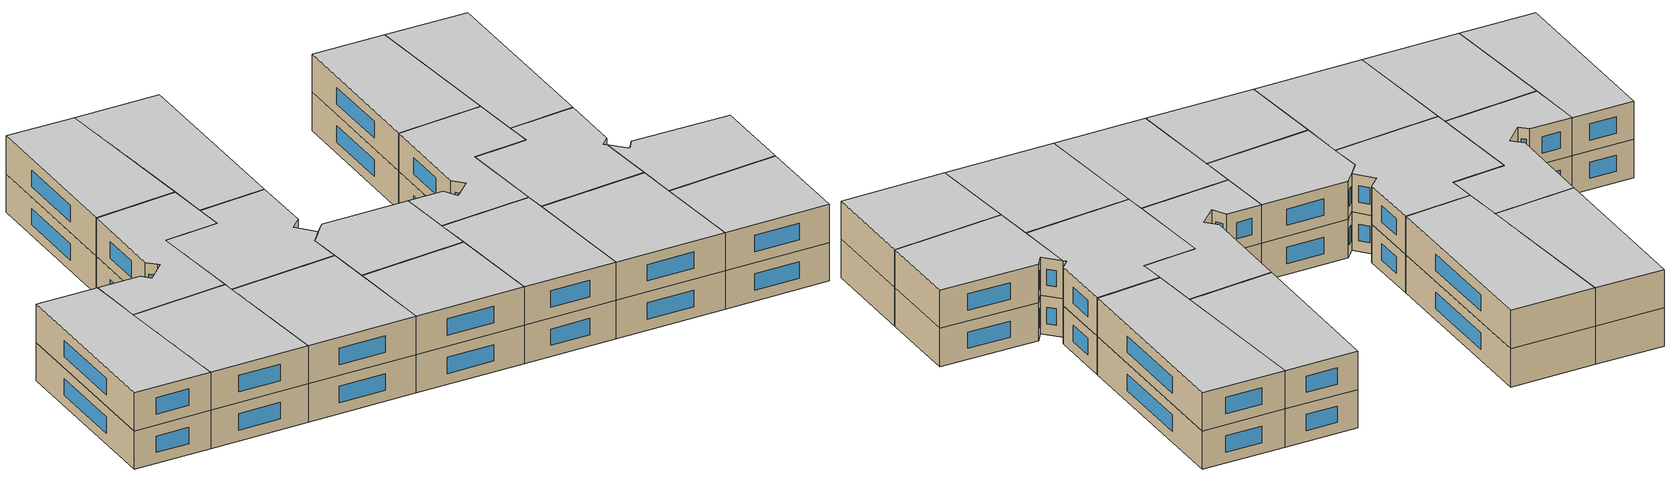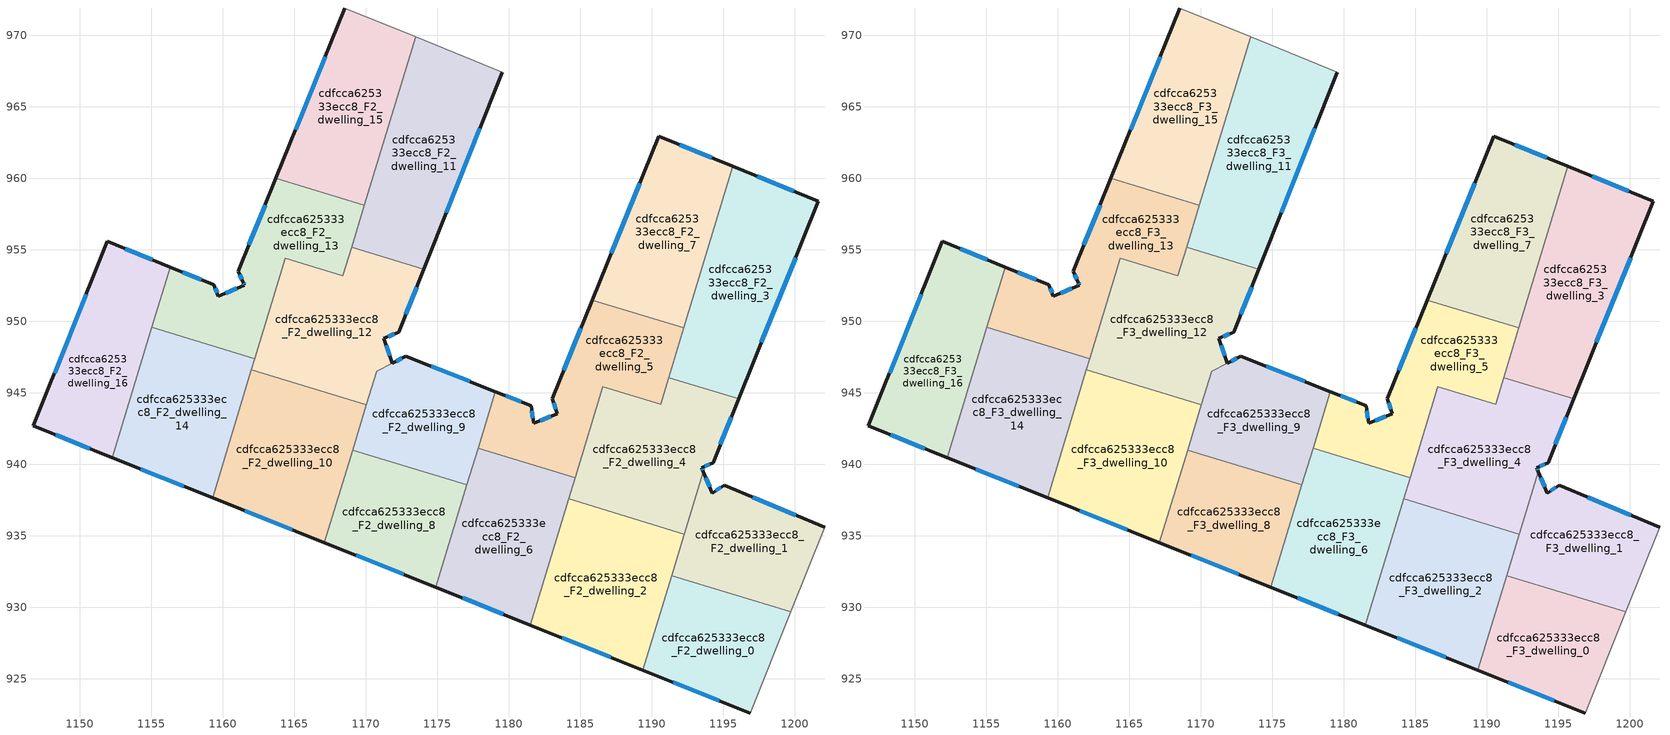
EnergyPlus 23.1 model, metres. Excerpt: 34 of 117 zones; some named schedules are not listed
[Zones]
cdfcca625333ecc8_F2_dwelling_0
 floor to cdfcca625333ecc8_F1_dwelling_0 (EU_floor_Construction): 1199.71,929.7 1196.87,922.62 1189.37,925.62 1191.38,932.23 z6
 wall outside (EU_wall_Construction): 1189.37,925.62 1196.87,922.62 z6:9
 wall to cdfcca625333ecc8_F2_dwelling_1 (EU_wall_Construction): 1199.71,929.7 1191.38,932.23 z6:9
 wall adiabatic (EU_wall_Construction): 1196.87,922.62 1199.71,929.7 z6:9
 wall to cdfcca625333ecc8_F2_dwelling_2 (EU_wall_Construction): 1191.38,932.23 1189.37,925.62 z6:9
 window (EU_Window_Construction): 1191.51,924.77 1194.72,923.48 z6.86:8.14
cdfcca625333ecc8_F2_dwelling_1
 floor to cdfcca625333ecc8_F1_dwelling_1 (EU_floor_Construction): 1202.08,935.61 1199.71,929.7 1191.38,932.23 1193.59,939.51 1194.22,938 1195.05,938.56 z6
 wall outside (EU_wall_Construction): 1202.08,935.61 1195.05,938.56 1194.22,938 1193.59,939.51 z6:9
 wall adiabatic (EU_wall_Construction): 1199.71,929.7 1202.08,935.61 z6:9
 wall to cdfcca625333ecc8_F2_dwelling_4 (EU_wall_Construction): 1193.59,939.51 1192.26,935.13 z6:9
 wall to cdfcca625333ecc8_F2_dwelling_2 (EU_wall_Construction): 1192.26,935.13 1191.38,932.23 z6:9
 window (EU_Window_Construction): 1194.04,938.43 1193.77,939.08 / 1194.81,938.4 1194.46,938.16 / 1200.07,936.45 1197.06,937.72 z6.86:8.14
cdfcca625333ecc8_F2_dwelling_10
 floor to cdfcca625333ecc8_F1_dwelling_10 (EU_floor_Construction): 1170.04,944.17 1167.1,934.54 1159.28,937.67 1162,946.62 z6
 wall outside (EU_wall_Construction): 1159.28,937.67 1167.1,934.54 z6:9
 wall to cdfcca625333ecc8_F2_dwelling_12 (EU_wall_Construction): 1170.04,944.17 1162,946.62 z6:9
 wall to cdfcca625333ecc8_F2_dwelling_14 (EU_wall_Construction): 1162,946.62 1159.28,937.67 z6:9
 wall to cdfcca625333ecc8_F2_dwelling_8 (EU_wall_Construction): 1167.1,934.54 1169.07,941 z6:9
 wall to cdfcca625333ecc8_F2_dwelling_9 (EU_wall_Construction): 1169.07,941 1170.04,944.17 z6:9
 window (EU_Window_Construction): 1161.51,936.78 1164.87,935.44 z6.86:8.14
cdfcca625333ecc8_F2_dwelling_11
 floor to cdfcca625333ecc8_F1_dwelling_11 (EU_floor_Construction): 1179.53,967.43 1174.05,953.67 1169,955.21 1173.48,969.9 z6
 wall outside (EU_wall_Construction): 1174.05,953.67 1179.53,967.43 z6:9
 wall to cdfcca625333ecc8_F2_dwelling_12 (EU_wall_Construction): 1169,955.21 1174.05,953.67 z6:9
 wall adiabatic (EU_wall_Construction): 1179.53,967.43 1173.48,969.9 z6:9
 wall to cdfcca625333ecc8_F2_dwelling_15 (EU_wall_Construction): 1173.48,969.9 1169.89,958.12 z6:9
 wall to cdfcca625333ecc8_F2_dwelling_13 (EU_wall_Construction): 1169.89,958.12 1169,955.21 z6:9
 window (EU_Window_Construction): 1175.61,957.6 1177.96,963.5 z6.86:8.14
cdfcca625333ecc8_F2_dwelling_12
 floor to cdfcca625333ecc8_F1_dwelling_12 (EU_floor_Construction): 1174.05,953.67 1172.29,949.25 1171.26,948.83 1171.85,947.09 1170.75,946.51 1170.04,944.17 1162,946.62 1164.37,954.41 1168.39,953.18 1169,955.21 z6
 wall outside (EU_wall_Construction): 1171.85,947.09 1171.26,948.83 1172.29,949.25 1174.05,953.67 z6:9
 wall to cdfcca625333ecc8_F2_dwelling_13 (EU_wall_Construction): 1169,955.21 1168.39,953.18 1164.37,954.41 1162.24,947.4 z6:9
 wall to cdfcca625333ecc8_F2_dwelling_9 (EU_wall_Construction): 1170.04,944.17 1170.75,946.51 1171.85,947.09 z6:9
 wall to cdfcca625333ecc8_F2_dwelling_14 (EU_wall_Construction): 1162.24,947.4 1162,946.62 z6:9
 window (EU_Window_Construction): 1172.79,950.51 1173.54,952.41 / 1171.55,948.95 1171.99,949.13 / 1171.68,947.59 1171.43,948.33 z6.86:8.14
cdfcca625333ecc8_F2_dwelling_13
 floor to cdfcca625333ecc8_F1_dwelling_13 (EU_floor_Construction): 1169.89,958.12 1168.39,953.18 1164.37,954.41 1162.24,947.4 1155.04,949.6 1156.32,953.81 1159.38,952.57 1159.68,951.77 1161.5,952.54 1161.42,952.72 1161.07,953.5 1163.71,960 z6
 wall outside (EU_wall_Construction): 1163.71,960 1161.07,953.5 1161.42,952.72 1161.5,952.54 1159.68,951.77 1159.38,952.57 1156.32,953.81 z6:9
 wall to cdfcca625333ecc8_F2_dwelling_14 (EU_wall_Construction): 1155.04,949.6 1162.24,947.4 z6:9
 wall to cdfcca625333ecc8_F2_dwelling_15 (EU_wall_Construction): 1169.89,958.12 1163.71,960 z6:9
 wall to cdfcca625333ecc8_F2_dwelling_16 (EU_wall_Construction): 1156.32,953.81 1155.04,949.6 z6:9
 window (EU_Window_Construction): 1158.51,952.92 1157.19,953.45 / 1159.6,952 1159.47,952.34 / 1160.98,952.32 1160.2,951.99 / 1161.44,952.67 1161.48,952.59 / 1161.17,953.28 1161.32,952.94 / 1162.95,958.14 1161.83,955.36 z6.86:8.14
cdfcca625333ecc8_F2_dwelling_14
 floor to cdfcca625333ecc8_F1_dwelling_14 (EU_floor_Construction): 1162.24,947.4 1159.28,937.67 1152.26,940.49 1155.04,949.6 z6
 wall outside (EU_wall_Construction): 1152.26,940.49 1159.28,937.67 z6:9
 wall to cdfcca625333ecc8_F2_dwelling_16 (EU_wall_Construction): 1155.04,949.6 1152.26,940.49 z6:9
 window (EU_Window_Construction): 1154.27,939.68 1157.27,938.48 z6.86:8.14
cdfcca625333ecc8_F2_dwelling_15
 floor to cdfcca625333ecc8_F1_dwelling_15 (EU_floor_Construction): 1173.48,969.9 1169.89,958.12 1163.71,960 1168.53,971.92 z6
 wall outside (EU_wall_Construction): 1168.53,971.92 1163.71,960 z6:9
 wall adiabatic (EU_wall_Construction): 1173.48,969.9 1168.53,971.92 z6:9
 window (EU_Window_Construction): 1167.15,968.52 1165.08,963.41 z6.86:8.14
cdfcca625333ecc8_F2_dwelling_16
 floor to cdfcca625333ecc8_F1_dwelling_16 (EU_floor_Construction): 1156.32,953.81 1152.26,940.49 1146.75,942.69 1151.92,955.59 z6
 wall outside (EU_wall_Construction): 1156.32,953.81 1151.92,955.59 1146.75,942.69 1152.26,940.49 z6:9
 window (EU_Window_Construction): 1150.45,951.91 1148.23,946.38 / 1155.06,954.32 1153.18,955.08 / 1148.33,942.06 1150.69,941.12 z6.86:8.14
cdfcca625333ecc8_F2_dwelling_2
 floor to cdfcca625333ecc8_F1_dwelling_2 (EU_floor_Construction): 1192.26,935.13 1189.37,925.62 1181.51,928.77 1184.19,937.59 z6
 wall outside (EU_wall_Construction): 1181.51,928.77 1189.37,925.62 z6:9
 wall to cdfcca625333ecc8_F2_dwelling_4 (EU_wall_Construction): 1192.26,935.13 1184.19,937.59 z6:9
 wall to cdfcca625333ecc8_F2_dwelling_6 (EU_wall_Construction): 1184.19,937.59 1181.51,928.77 z6:9
 window (EU_Window_Construction): 1183.75,927.87 1187.12,926.52 z6.86:8.14
cdfcca625333ecc8_F2_dwelling_3
 floor to cdfcca625333ecc8_F1_dwelling_3 (EU_floor_Construction): 1201.64,958.4 1196.08,944.59 1191.18,946.08 1195.67,960.84 z6
 wall outside (EU_wall_Construction): 1196.08,944.59 1201.64,958.4 1195.67,960.84 z6:9
 wall to cdfcca625333ecc8_F2_dwelling_4 (EU_wall_Construction): 1191.18,946.08 1196.08,944.59 z6:9
 wall to cdfcca625333ecc8_F2_dwelling_7 (EU_wall_Construction): 1195.67,960.84 1192.24,949.55 z6:9
 wall to cdfcca625333ecc8_F2_dwelling_5 (EU_wall_Construction): 1192.24,949.55 1191.18,946.08 z6:9
 window (EU_Window_Construction): 1197.67,948.54 1200.05,954.46 / 1199.93,959.1 1197.38,960.14 z6.86:8.14
cdfcca625333ecc8_F2_dwelling_4
 floor to cdfcca625333ecc8_F1_dwelling_4 (EU_floor_Construction): 1196.08,944.59 1194.28,940.12 1193.48,939.76 1193.59,939.51 1192.26,935.13 1184.19,937.59 1186.57,945.43 1190.61,944.2 1191.18,946.08 z6
 wall outside (EU_wall_Construction): 1193.59,939.51 1193.48,939.76 1194.28,940.12 1196.08,944.59 z6:9
 wall to cdfcca625333ecc8_F2_dwelling_5 (EU_wall_Construction): 1191.18,946.08 1190.61,944.2 1186.57,945.43 1184.64,939.06 z6:9
 wall to cdfcca625333ecc8_F2_dwelling_6 (EU_wall_Construction): 1184.63,939.06 1184.19,937.59 z6:9
 window (EU_Window_Construction): 1193.71,939.87 1194.06,940.02 / 1193.56,939.58 1193.52,939.69 / 1194.8,941.4 1195.57,943.31 z6.86:8.14
cdfcca625333ecc8_F2_dwelling_5
 floor to cdfcca625333ecc8_F1_dwelling_5 (EU_floor_Construction): 1192.24,949.55 1190.61,944.2 1186.57,945.43 1184.64,939.06 1177.84,941.12 1179.05,945.09 1181.57,944.09 1181.73,942.87 1183.39,943.55 1183.03,944.6 1185.83,951.5 z6
 wall outside (EU_wall_Construction): 1185.83,951.5 1183.03,944.6 1183.39,943.55 1181.73,942.87 1181.57,944.09 1179.05,945.09 z6:9
 wall to cdfcca625333ecc8_F2_dwelling_6 (EU_wall_Construction): 1177.84,941.12 1184.64,939.06 z6:9
 wall to cdfcca625333ecc8_F2_dwelling_7 (EU_wall_Construction): 1192.24,949.55 1185.83,951.5 z6:9
 wall to cdfcca625333ecc8_F2_dwelling_9 (EU_wall_Construction): 1179.05,945.09 1177.84,941.12 z6:9
 window (EU_Window_Construction): 1180.85,944.38 1179.77,944.81 / 1181.68,943.22 1181.62,943.74 / 1182.91,943.36 1182.2,943.06 / 1183.13,944.3 1183.29,943.85 / 1185.03,949.53 1183.83,946.57 z6.86:8.14
cdfcca625333ecc8_F2_dwelling_6
 floor to cdfcca625333ecc8_F1_dwelling_6 (EU_floor_Construction): 1184.64,939.06 1181.51,928.77 1174.89,931.42 1177.84,941.12 z6
 wall outside (EU_wall_Construction): 1174.89,931.42 1181.51,928.77 z6:9
 wall to cdfcca625333ecc8_F2_dwelling_8 (EU_wall_Construction): 1177.06,938.57 1174.89,931.42 z6:9
 wall to cdfcca625333ecc8_F2_dwelling_9 (EU_wall_Construction): 1177.84,941.12 1177.07,938.57 z6:9
 window (EU_Window_Construction): 1176.78,930.66 1179.62,929.53 z6.86:8.14
cdfcca625333ecc8_F2_dwelling_7
 floor to cdfcca625333ecc8_F1_dwelling_7 (EU_floor_Construction): 1195.67,960.84 1192.24,949.55 1185.83,951.5 1190.48,962.96 z6
 wall outside (EU_wall_Construction): 1195.67,960.84 1190.48,962.96 1185.83,951.5 z6:9
 window (EU_Window_Construction): 1189.15,959.68 1187.16,954.77 / 1194.19,961.44 1191.97,962.35 z6.86:8.14
cdfcca625333ecc8_F2_dwelling_8
 floor to cdfcca625333ecc8_F1_dwelling_8 (EU_floor_Construction): 1177.07,938.57 1174.89,931.42 1167.1,934.54 1169.07,941 z6
 wall outside (EU_wall_Construction): 1167.1,934.54 1174.89,931.42 z6:9
 wall to cdfcca625333ecc8_F2_dwelling_9 (EU_wall_Construction): 1177.07,938.57 1169.07,941 z6:9
 window (EU_Window_Construction): 1169.33,933.65 1172.67,932.31 z6.86:8.14
cdfcca625333ecc8_F2_dwelling_9
 floor to cdfcca625333ecc8_F1_dwelling_9 (EU_floor_Construction): 1179.05,945.09 1177.07,938.57 1169.07,941 1170.75,946.51 1172.79,947.58 z6
 wall outside (EU_wall_Construction): 1179.05,945.09 1172.79,947.58 1171.85,947.09 z6:9
 window (EU_Window_Construction): 1172.52,947.44 1172.12,947.23 / 1177.26,945.81 1174.58,946.87 z6.86:8.14
cdfcca625333ecc8_F3_dwelling_0
 floor to cdfcca625333ecc8_F2_dwelling_0 (EU_floor_Construction): 1199.71,929.7 1196.87,922.62 1189.37,925.62 1191.38,932.23 z9
 wall outside (EU_wall_Construction): 1189.37,925.62 1196.87,922.62 z9:12
 wall to cdfcca625333ecc8_F3_dwelling_1 (EU_wall_Construction): 1199.71,929.7 1191.38,932.23 z9:12
 wall adiabatic (EU_wall_Construction): 1196.87,922.62 1199.71,929.7 z9:12
 wall to cdfcca625333ecc8_F3_dwelling_2 (EU_wall_Construction): 1191.38,932.23 1189.37,925.62 z9:12
 window (EU_Window_Construction): 1191.51,924.77 1194.72,923.48 z9.86:11.14
 ceiling to cdfcca625333ecc8_F4_dwelling_0 (EU_floor_Construction): 1196.87,922.62 1199.71,929.7 1191.38,932.23 1189.37,925.62 z12
cdfcca625333ecc8_F3_dwelling_1
 floor to cdfcca625333ecc8_F2_dwelling_1 (EU_floor_Construction): 1202.08,935.61 1199.71,929.7 1191.38,932.23 1193.59,939.51 1194.22,938 1195.05,938.56 z9
 wall outside (EU_wall_Construction): 1202.08,935.61 1195.05,938.56 1194.22,938 1193.59,939.51 z9:12
 wall adiabatic (EU_wall_Construction): 1199.71,929.7 1202.08,935.61 z9:12
 wall to cdfcca625333ecc8_F3_dwelling_4 (EU_wall_Construction): 1193.59,939.51 1192.26,935.13 z9:12
 wall to cdfcca625333ecc8_F3_dwelling_2 (EU_wall_Construction): 1192.26,935.13 1191.38,932.23 z9:12
 window (EU_Window_Construction): 1194.04,938.43 1193.77,939.08 / 1194.81,938.4 1194.46,938.16 / 1200.07,936.45 1197.06,937.72 z9.86:11.14
 ceiling to cdfcca625333ecc8_F4_dwelling_1 (EU_floor_Construction): 1199.71,929.7 1202.08,935.61 1195.05,938.56 1194.22,938 1193.59,939.51 1191.38,932.23 z12
cdfcca625333ecc8_F3_dwelling_10
 floor to cdfcca625333ecc8_F2_dwelling_10 (EU_floor_Construction): 1170.04,944.17 1167.1,934.54 1159.28,937.67 1162,946.62 z9
 wall outside (EU_wall_Construction): 1159.28,937.67 1167.1,934.54 z9:12
 wall to cdfcca625333ecc8_F3_dwelling_12 (EU_wall_Construction): 1170.04,944.17 1162,946.62 z9:12
 wall to cdfcca625333ecc8_F3_dwelling_14 (EU_wall_Construction): 1162,946.62 1159.28,937.67 z9:12
 wall to cdfcca625333ecc8_F3_dwelling_8 (EU_wall_Construction): 1167.1,934.54 1169.07,941 z9:12
 wall to cdfcca625333ecc8_F3_dwelling_9 (EU_wall_Construction): 1169.07,941 1170.04,944.17 z9:12
 window (EU_Window_Construction): 1161.51,936.78 1164.87,935.44 z9.86:11.14
 ceiling to cdfcca625333ecc8_F4_dwelling_10 (EU_floor_Construction): 1167.1,934.54 1170.04,944.17 1162,946.62 1159.28,937.67 z12
cdfcca625333ecc8_F3_dwelling_11
 floor to cdfcca625333ecc8_F2_dwelling_11 (EU_floor_Construction): 1179.53,967.43 1174.05,953.67 1169,955.21 1173.48,969.9 z9
 wall outside (EU_wall_Construction): 1174.05,953.67 1179.53,967.43 z9:12
 wall to cdfcca625333ecc8_F3_dwelling_12 (EU_wall_Construction): 1169,955.21 1174.05,953.67 z9:12
 wall adiabatic (EU_wall_Construction): 1179.53,967.43 1173.48,969.9 z9:12
 wall to cdfcca625333ecc8_F3_dwelling_15 (EU_wall_Construction): 1173.48,969.9 1169.89,958.12 z9:12
 wall to cdfcca625333ecc8_F3_dwelling_13 (EU_wall_Construction): 1169.89,958.12 1169,955.21 z9:12
 window (EU_Window_Construction): 1175.61,957.6 1177.96,963.5 z9.86:11.14
 ceiling to cdfcca625333ecc8_F4_dwelling_11 (EU_floor_Construction): 1174.05,953.67 1179.53,967.43 1173.48,969.9 1169,955.21 z12
cdfcca625333ecc8_F3_dwelling_12
 floor to cdfcca625333ecc8_F2_dwelling_12 (EU_floor_Construction): 1174.05,953.67 1172.29,949.25 1171.26,948.83 1171.85,947.09 1170.75,946.51 1170.04,944.17 1162,946.62 1164.37,954.41 1168.39,953.18 1169,955.21 z9
 wall outside (EU_wall_Construction): 1171.85,947.09 1171.26,948.83 1172.29,949.25 1174.05,953.67 z9:12
 wall to cdfcca625333ecc8_F3_dwelling_13 (EU_wall_Construction): 1169,955.21 1168.39,953.18 1164.37,954.41 1162.24,947.4 z9:12
 wall to cdfcca625333ecc8_F3_dwelling_9 (EU_wall_Construction): 1170.04,944.17 1170.75,946.51 1171.85,947.09 z9:12
 wall to cdfcca625333ecc8_F3_dwelling_14 (EU_wall_Construction): 1162.24,947.4 1162,946.62 z9:12
 window (EU_Window_Construction): 1172.79,950.51 1173.54,952.41 / 1171.55,948.95 1171.99,949.13 / 1171.68,947.59 1171.43,948.33 z9.86:11.14
 ceiling to cdfcca625333ecc8_F4_dwelling_12 (EU_floor_Construction): 1171.85,947.09 1171.26,948.83 1172.29,949.25 1174.05,953.67 1169,955.21 1168.39,953.18 1164.37,954.41 1162,946.62 1170.04,944.17 1170.75,946.51 z12
cdfcca625333ecc8_F3_dwelling_13
 floor to cdfcca625333ecc8_F2_dwelling_13 (EU_floor_Construction): 1169.89,958.12 1168.39,953.18 1164.37,954.41 1162.24,947.4 1155.04,949.6 1156.32,953.81 1159.38,952.57 1159.68,951.77 1161.5,952.54 1161.42,952.72 1161.07,953.5 1163.71,960 z9
 wall outside (EU_wall_Construction): 1163.71,960 1161.07,953.5 1161.42,952.72 1161.5,952.54 1159.68,951.77 1159.38,952.57 1156.32,953.81 z9:12
 wall to cdfcca625333ecc8_F3_dwelling_14 (EU_wall_Construction): 1155.04,949.6 1162.24,947.4 z9:12
 wall to cdfcca625333ecc8_F3_dwelling_15 (EU_wall_Construction): 1169.89,958.12 1163.71,960 z9:12
 wall to cdfcca625333ecc8_F3_dwelling_16 (EU_wall_Construction): 1156.32,953.81 1155.04,949.6 z9:12
 window (EU_Window_Construction): 1158.51,952.92 1157.19,953.45 / 1159.6,952 1159.47,952.34 / 1160.98,952.32 1160.2,951.99 / 1161.44,952.67 1161.48,952.59 / 1161.17,953.28 1161.32,952.94 / 1162.95,958.14 1161.83,955.36 z9.86:11.14
 ceiling to cdfcca625333ecc8_F4_dwelling_13 (EU_floor_Construction): 1168.39,953.18 1169.89,958.12 1163.71,960 1161.07,953.5 1161.42,952.72 1161.5,952.54 1159.68,951.77 1159.38,952.57 1156.32,953.81 1155.04,949.6 1162.24,947.4 1164.37,954.41 z12
cdfcca625333ecc8_F3_dwelling_14
 floor to cdfcca625333ecc8_F2_dwelling_14 (EU_floor_Construction): 1162.24,947.4 1159.28,937.67 1152.26,940.49 1155.04,949.6 z9
 wall outside (EU_wall_Construction): 1152.26,940.49 1159.28,937.67 z9:12
 wall to cdfcca625333ecc8_F3_dwelling_16 (EU_wall_Construction): 1155.04,949.6 1152.26,940.49 z9:12
 window (EU_Window_Construction): 1154.27,939.68 1157.27,938.48 z9.86:11.14
 ceiling to cdfcca625333ecc8_F4_dwelling_14 (EU_floor_Construction): 1159.28,937.67 1162.24,947.4 1155.04,949.6 1152.26,940.49 z12
cdfcca625333ecc8_F3_dwelling_15
 floor to cdfcca625333ecc8_F2_dwelling_15 (EU_floor_Construction): 1173.48,969.9 1169.89,958.12 1163.71,960 1168.53,971.92 z9
 wall outside (EU_wall_Construction): 1168.53,971.92 1163.71,960 z9:12
 wall adiabatic (EU_wall_Construction): 1173.48,969.9 1168.53,971.92 z9:12
 window (EU_Window_Construction): 1167.15,968.52 1165.08,963.41 z9.86:11.14
 ceiling to cdfcca625333ecc8_F4_dwelling_15 (EU_floor_Construction): 1169.89,958.12 1173.48,969.9 1168.53,971.92 1163.71,960 z12
cdfcca625333ecc8_F3_dwelling_16
 floor to cdfcca625333ecc8_F2_dwelling_16 (EU_floor_Construction): 1156.32,953.81 1152.26,940.49 1146.75,942.69 1151.92,955.59 z9
 wall outside (EU_wall_Construction): 1156.32,953.81 1151.92,955.59 1146.75,942.69 1152.26,940.49 z9:12
 window (EU_Window_Construction): 1150.45,951.91 1148.23,946.38 / 1155.06,954.32 1153.18,955.08 / 1148.33,942.06 1150.69,941.12 z9.86:11.14
 ceiling to cdfcca625333ecc8_F4_dwelling_16 (EU_floor_Construction): 1152.26,940.49 1156.32,953.81 1151.92,955.59 1146.75,942.69 z12
cdfcca625333ecc8_F3_dwelling_2
 floor to cdfcca625333ecc8_F2_dwelling_2 (EU_floor_Construction): 1192.26,935.13 1189.37,925.62 1181.51,928.77 1184.19,937.59 z9
 wall outside (EU_wall_Construction): 1181.51,928.77 1189.37,925.62 z9:12
 wall to cdfcca625333ecc8_F3_dwelling_4 (EU_wall_Construction): 1192.26,935.13 1184.19,937.59 z9:12
 wall to cdfcca625333ecc8_F3_dwelling_6 (EU_wall_Construction): 1184.19,937.59 1181.51,928.77 z9:12
 window (EU_Window_Construction): 1183.75,927.87 1187.12,926.52 z9.86:11.14
 ceiling to cdfcca625333ecc8_F4_dwelling_2 (EU_floor_Construction): 1189.37,925.62 1192.26,935.13 1184.19,937.59 1181.51,928.77 z12
cdfcca625333ecc8_F3_dwelling_3
 floor to cdfcca625333ecc8_F2_dwelling_3 (EU_floor_Construction): 1201.64,958.4 1196.08,944.59 1191.18,946.08 1195.67,960.84 z9
 wall outside (EU_wall_Construction): 1196.08,944.59 1201.64,958.4 1195.67,960.84 z9:12
 wall to cdfcca625333ecc8_F3_dwelling_4 (EU_wall_Construction): 1191.18,946.08 1196.08,944.59 z9:12
 wall to cdfcca625333ecc8_F3_dwelling_7 (EU_wall_Construction): 1195.67,960.84 1192.24,949.55 z9:12
 wall to cdfcca625333ecc8_F3_dwelling_5 (EU_wall_Construction): 1192.24,949.55 1191.18,946.08 z9:12
 window (EU_Window_Construction): 1197.67,948.54 1200.05,954.46 / 1199.93,959.1 1197.38,960.14 z9.86:11.14
 ceiling to cdfcca625333ecc8_F4_dwelling_3 (EU_floor_Construction): 1196.08,944.59 1201.64,958.4 1195.67,960.84 1191.18,946.08 z12
cdfcca625333ecc8_F3_dwelling_4
 floor to cdfcca625333ecc8_F2_dwelling_4 (EU_floor_Construction): 1196.08,944.59 1194.28,940.12 1193.48,939.76 1193.59,939.51 1192.26,935.13 1184.19,937.59 1186.57,945.43 1190.61,944.2 1191.18,946.08 z9
 wall outside (EU_wall_Construction): 1193.59,939.51 1193.48,939.76 1194.28,940.12 1196.08,944.59 z9:12
 wall to cdfcca625333ecc8_F3_dwelling_5 (EU_wall_Construction): 1191.18,946.08 1190.61,944.2 1186.57,945.43 1184.64,939.06 z9:12
 wall to cdfcca625333ecc8_F3_dwelling_6 (EU_wall_Construction): 1184.63,939.06 1184.19,937.59 z9:12
 window (EU_Window_Construction): 1193.71,939.87 1194.06,940.02 / 1193.56,939.58 1193.52,939.69 / 1194.8,941.4 1195.57,943.31 z9.86:11.14
 ceiling to cdfcca625333ecc8_F4_dwelling_4 (EU_floor_Construction): 1192.26,935.13 1193.59,939.51 1193.48,939.76 1194.28,940.12 1196.08,944.59 1191.18,946.08 1190.61,944.2 1186.57,945.43 1184.19,937.59 z12
cdfcca625333ecc8_F3_dwelling_5
 floor to cdfcca625333ecc8_F2_dwelling_5 (EU_floor_Construction): 1192.24,949.55 1190.61,944.2 1186.57,945.43 1184.64,939.06 1177.84,941.12 1179.05,945.09 1181.57,944.09 1181.73,942.87 1183.39,943.55 1183.03,944.6 1185.83,951.5 z9
 wall outside (EU_wall_Construction): 1185.83,951.5 1183.03,944.6 1183.39,943.55 1181.73,942.87 1181.57,944.09 1179.05,945.09 z9:12
 wall to cdfcca625333ecc8_F3_dwelling_6 (EU_wall_Construction): 1177.84,941.12 1184.64,939.06 z9:12
 wall to cdfcca625333ecc8_F3_dwelling_7 (EU_wall_Construction): 1192.24,949.55 1185.83,951.5 z9:12
 wall to cdfcca625333ecc8_F3_dwelling_9 (EU_wall_Construction): 1179.05,945.09 1177.84,941.12 z9:12
 window (EU_Window_Construction): 1180.85,944.38 1179.77,944.81 / 1181.68,943.22 1181.62,943.74 / 1182.91,943.36 1182.2,943.06 / 1183.13,944.3 1183.29,943.85 / 1185.03,949.53 1183.83,946.57 z9.86:11.14
 ceiling to cdfcca625333ecc8_F4_dwelling_5 (EU_floor_Construction): 1190.61,944.2 1192.24,949.55 1185.83,951.5 1183.03,944.6 1183.39,943.55 1181.73,942.87 1181.57,944.09 1179.05,945.09 1177.84,941.12 1184.64,939.06 1186.57,945.43 z12
cdfcca625333ecc8_F3_dwelling_6
 floor to cdfcca625333ecc8_F2_dwelling_6 (EU_floor_Construction): 1184.64,939.06 1181.51,928.77 1174.89,931.42 1177.84,941.12 z9
 wall outside (EU_wall_Construction): 1174.89,931.42 1181.51,928.77 z9:12
 wall to cdfcca625333ecc8_F3_dwelling_8 (EU_wall_Construction): 1177.06,938.57 1174.89,931.42 z9:12
 wall to cdfcca625333ecc8_F3_dwelling_9 (EU_wall_Construction): 1177.84,941.12 1177.07,938.57 z9:12
 window (EU_Window_Construction): 1176.78,930.66 1179.62,929.53 z9.86:11.14
 ceiling to cdfcca625333ecc8_F4_dwelling_6 (EU_floor_Construction): 1181.51,928.77 1184.64,939.06 1177.84,941.12 1174.89,931.42 z12
cdfcca625333ecc8_F3_dwelling_7
 floor to cdfcca625333ecc8_F2_dwelling_7 (EU_floor_Construction): 1195.67,960.84 1192.24,949.55 1185.83,951.5 1190.48,962.96 z9
 wall outside (EU_wall_Construction): 1195.67,960.84 1190.48,962.96 1185.83,951.5 z9:12
 window (EU_Window_Construction): 1189.15,959.68 1187.16,954.77 / 1194.19,961.44 1191.97,962.35 z9.86:11.14
 ceiling to cdfcca625333ecc8_F4_dwelling_7 (EU_floor_Construction): 1192.24,949.55 1195.67,960.84 1190.48,962.96 1185.83,951.5 z12
cdfcca625333ecc8_F3_dwelling_8
 floor to cdfcca625333ecc8_F2_dwelling_8 (EU_floor_Construction): 1177.07,938.57 1174.89,931.42 1167.1,934.54 1169.07,941 z9
 wall outside (EU_wall_Construction): 1167.1,934.54 1174.89,931.42 z9:12
 wall to cdfcca625333ecc8_F3_dwelling_9 (EU_wall_Construction): 1177.07,938.57 1169.07,941 z9:12
 window (EU_Window_Construction): 1169.33,933.65 1172.67,932.31 z9.86:11.14
 ceiling to cdfcca625333ecc8_F4_dwelling_8 (EU_floor_Construction): 1174.89,931.42 1177.07,938.57 1169.07,941 1167.1,934.54 z12
cdfcca625333ecc8_F3_dwelling_9
 floor to cdfcca625333ecc8_F2_dwelling_9 (EU_floor_Construction): 1179.05,945.09 1177.07,938.57 1169.07,941 1170.75,946.51 1172.79,947.58 z9
 wall outside (EU_wall_Construction): 1179.05,945.09 1172.79,947.58 1171.85,947.09 z9:12
 window (EU_Window_Construction): 1172.52,947.44 1172.12,947.23 / 1177.26,945.81 1174.58,946.87 z9.86:11.14
 ceiling to cdfcca625333ecc8_F4_dwelling_9 (EU_floor_Construction): 1177.07,938.57 1179.05,945.09 1172.79,947.58 1170.75,946.51 1169.07,941 z12
[Building]
EU S2 Campaign: North Axis=0; Terrain=City; Solar Distribution=FullExterior
[Site:Location]
Helsinki-Vantaa.AP: Latitude=60.317; Longitude=24.963; Time Zone=2; Elevation=54.6
[SizingPeriod:WeatherFileDays]
AnnualSizingPeriod: Begin Month=1; Begin Day of Month=1; End Month=12; End Day of Month=31; Day of Week for Start Day=Monday; Use Weather File Daylight Saving Period=No; Use Weather File Rain and Snow Indicators=No
[MATERIAL]
EU_InternalMass_Material: Roughness=MediumRough; Thickness=0.1; Conductivity=1; Density=1800; Specific Heat=900; Thermal Absorptance=0.9; Solar Absorptance=0.7; Visible Absorptance=0.7
[MATERIAL:NOMASS] Roughness=MediumRough; Thermal Absorptance=0.9; Solar Absorptance=0.7; Visible Absorptance=0.7
Name | Thermal Resistance
EU_wall_NoMass | 1.10183
EU_floor_NoMass | 1.70606
[WINDOWMATERIAL:SIMPLEGLAZINGSYSTEM]
EU_Window_SimpleGlazing: UFactor=3.11035; Solar Heat Gain Coefficient=0.8; Visible Transmittance=0.8
[CONSTRUCTION]
EU_wall_Construction: EU_wall_NoMass
EU_floor_Construction: EU_floor_NoMass
EU_Window_Construction: EU_Window_SimpleGlazing
EU_InternalMass_Construction: EU_InternalMass_Material
[ZONE] Type=1; Multiplier=1; Ceiling Height=autocalculate; Floor Area=autocalculate; Part of Total Floor Area=Yes
Name | Volume
cdfcca625333ecc8_F2_dwelling_0; cdfcca625333ecc8_F3_dwelling_0 | 182.585
cdfcca625333ecc8_F2_dwelling_1; cdfcca625333ecc8_F3_dwelling_1 | 182.602
cdfcca625333ecc8_F2_dwelling_10; cdfcca625333ecc8_F3_dwelling_10 | 244.626
cdfcca625333ecc8_F2_dwelling_11; cdfcca625333ecc8_F3_dwelling_11 | 266.701
cdfcca625333ecc8_F2_dwelling_12; cdfcca625333ecc8_F3_dwelling_12 | 247.414
cdfcca625333ecc8_F2_dwelling_13; cdfcca625333ecc8_F3_dwelling_13 | 222.495
cdfcca625333ecc8_F2_dwelling_14; cdfcca625333ecc8_F3_dwelling_14 | 222.434
cdfcca625333ecc8_F2_dwelling_15; cdfcca625333ecc8_F3_dwelling_15 | 222.476
cdfcca625333ecc8_F2_dwelling_16; cdfcca625333ecc8_F3_dwelling_16 | 222.497
cdfcca625333ecc8_F2_dwelling_2; cdfcca625333ecc8_F3_dwelling_2 | 242.431
cdfcca625333ecc8_F2_dwelling_3; cdfcca625333ecc8_F3_dwelling_3 | 262.366
cdfcca625333ecc8_F2_dwelling_4; cdfcca625333ecc8_F3_dwelling_4 | 242.438
cdfcca625333ecc8_F2_dwelling_5; cdfcca625333ecc8_F3_dwelling_5 | 222.489
cdfcca625333ecc8_F2_dwelling_6; cdfcca625333ecc8_F3_dwelling_6 | 222.467
cdfcca625333ecc8_F2_dwelling_7; cdfcca625333ecc8_F3_dwelling_7 | 222.505
cdfcca625333ecc8_F2_dwelling_8; cdfcca625333ecc8_F3_dwelling_8 | 178.233
cdfcca625333ecc8_F2_dwelling_9; cdfcca625333ecc8_F3_dwelling_9 | 175.454
[INTERNALMASS] Construction=EU_InternalMass_Construction
Name | Zone or ZoneList | Surface Area
cdfcca625333ecc8_F2_dwelling_0_EU_InternalMass | cdfcca625333ecc8_F2_dwelling_0 | 60.8627
cdfcca625333ecc8_F2_dwelling_1_EU_InternalMass | cdfcca625333ecc8_F2_dwelling_1 | 60.866
cdfcca625333ecc8_F2_dwelling_2_EU_InternalMass | cdfcca625333ecc8_F2_dwelling_2 | 80.8088
cdfcca625333ecc8_F2_dwelling_3_EU_InternalMass | cdfcca625333ecc8_F2_dwelling_3 | 87.4556
cdfcca625333ecc8_F2_dwelling_4_EU_InternalMass | cdfcca625333ecc8_F2_dwelling_4 | 80.813
cdfcca625333ecc8_F2_dwelling_5_EU_InternalMass | cdfcca625333ecc8_F2_dwelling_5 | 74.1629
cdfcca625333ecc8_F2_dwelling_6_EU_InternalMass | cdfcca625333ecc8_F2_dwelling_6 | 74.1559
cdfcca625333ecc8_F2_dwelling_7_EU_InternalMass | cdfcca625333ecc8_F2_dwelling_7 | 74.1694
cdfcca625333ecc8_F2_dwelling_8_EU_InternalMass | cdfcca625333ecc8_F2_dwelling_8 | 59.4113
cdfcca625333ecc8_F2_dwelling_9_EU_InternalMass | cdfcca625333ecc8_F2_dwelling_9 | 58.4874
cdfcca625333ecc8_F2_dwelling_10_EU_InternalMass | cdfcca625333ecc8_F2_dwelling_10 | 81.5409
cdfcca625333ecc8_F2_dwelling_11_EU_InternalMass | cdfcca625333ecc8_F2_dwelling_11 | 88.9052
cdfcca625333ecc8_F2_dwelling_12_EU_InternalMass | cdfcca625333ecc8_F2_dwelling_12 | 82.4716
cdfcca625333ecc8_F2_dwelling_13_EU_InternalMass | cdfcca625333ecc8_F2_dwelling_13 | 74.1658
cdfcca625333ecc8_F2_dwelling_14_EU_InternalMass | cdfcca625333ecc8_F2_dwelling_14 | 74.1462
cdfcca625333ecc8_F2_dwelling_15_EU_InternalMass | cdfcca625333ecc8_F2_dwelling_15 | 74.1591
cdfcca625333ecc8_F2_dwelling_16_EU_InternalMass | cdfcca625333ecc8_F2_dwelling_16 | 74.1656
cdfcca625333ecc8_F3_dwelling_0_EU_InternalMass | cdfcca625333ecc8_F3_dwelling_0 | 60.8627
cdfcca625333ecc8_F3_dwelling_1_EU_InternalMass | cdfcca625333ecc8_F3_dwelling_1 | 60.866
cdfcca625333ecc8_F3_dwelling_2_EU_InternalMass | cdfcca625333ecc8_F3_dwelling_2 | 80.8088
cdfcca625333ecc8_F3_dwelling_3_EU_InternalMass | cdfcca625333ecc8_F3_dwelling_3 | 87.4556
cdfcca625333ecc8_F3_dwelling_4_EU_InternalMass | cdfcca625333ecc8_F3_dwelling_4 | 80.813
cdfcca625333ecc8_F3_dwelling_5_EU_InternalMass | cdfcca625333ecc8_F3_dwelling_5 | 74.1629
cdfcca625333ecc8_F3_dwelling_6_EU_InternalMass | cdfcca625333ecc8_F3_dwelling_6 | 74.1559
cdfcca625333ecc8_F3_dwelling_7_EU_InternalMass | cdfcca625333ecc8_F3_dwelling_7 | 74.1694
cdfcca625333ecc8_F3_dwelling_8_EU_InternalMass | cdfcca625333ecc8_F3_dwelling_8 | 59.4113
cdfcca625333ecc8_F3_dwelling_9_EU_InternalMass | cdfcca625333ecc8_F3_dwelling_9 | 58.4874
cdfcca625333ecc8_F3_dwelling_10_EU_InternalMass | cdfcca625333ecc8_F3_dwelling_10 | 81.5409
cdfcca625333ecc8_F3_dwelling_11_EU_InternalMass | cdfcca625333ecc8_F3_dwelling_11 | 88.9052
cdfcca625333ecc8_F3_dwelling_12_EU_InternalMass | cdfcca625333ecc8_F3_dwelling_12 | 82.4716
cdfcca625333ecc8_F3_dwelling_13_EU_InternalMass | cdfcca625333ecc8_F3_dwelling_13 | 74.1658
cdfcca625333ecc8_F3_dwelling_14_EU_InternalMass | cdfcca625333ecc8_F3_dwelling_14 | 74.1462
cdfcca625333ecc8_F3_dwelling_15_EU_InternalMass | cdfcca625333ecc8_F3_dwelling_15 | 74.1591
cdfcca625333ecc8_F3_dwelling_16_EU_InternalMass | cdfcca625333ecc8_F3_dwelling_16 | 74.1656
[OTHEREQUIPMENT] Fuel Type=Electricity; Design Level Calculation Method=Watts/Area; Power per Zone Floor Area=1; Fraction Latent=0; Fraction Radiant=0; Fraction Lost=0; Carbon Dioxide Generation Rate=0; EndUse Subcategory=EU_Step8_InternalGains
Name | Zone or ZoneList or Space or SpaceList | Schedule
EU_Step8_InternalGain_cdfcca625333ecc8_F2_dwelling_0_f000 | cdfcca625333ecc8_F2_dwelling_0 | EU_Step8_GainSchedule_cdfcca625333ecc8_F2_dwelling_0_f000
EU_Step8_InternalGain_cdfcca625333ecc8_F2_dwelling_1_f000 | cdfcca625333ecc8_F2_dwelling_1 | EU_Step8_GainSchedule_cdfcca625333ecc8_F2_dwelling_1_f000
EU_Step8_InternalGain_cdfcca625333ecc8_F2_dwelling_2_f000 | cdfcca625333ecc8_F2_dwelling_2 | EU_Step8_GainSchedule_cdfcca625333ecc8_F2_dwelling_2_f000
EU_Step8_InternalGain_cdfcca625333ecc8_F2_dwelling_3_f000 | cdfcca625333ecc8_F2_dwelling_3 | EU_Step8_GainSchedule_cdfcca625333ecc8_F2_dwelling_3_f000
EU_Step8_InternalGain_cdfcca625333ecc8_F2_dwelling_4_f000 | cdfcca625333ecc8_F2_dwelling_4 | EU_Step8_GainSchedule_cdfcca625333ecc8_F2_dwelling_4_f000
EU_Step8_InternalGain_cdfcca625333ecc8_F2_dwelling_5_f000 | cdfcca625333ecc8_F2_dwelling_5 | EU_Step8_GainSchedule_cdfcca625333ecc8_F2_dwelling_5_f000
EU_Step8_InternalGain_cdfcca625333ecc8_F2_dwelling_6_f000 | cdfcca625333ecc8_F2_dwelling_6 | EU_Step8_GainSchedule_cdfcca625333ecc8_F2_dwelling_6_f000
EU_Step8_InternalGain_cdfcca625333ecc8_F2_dwelling_7_f000 | cdfcca625333ecc8_F2_dwelling_7 | EU_Step8_GainSchedule_cdfcca625333ecc8_F2_dwelling_7_f000
EU_Step8_InternalGain_cdfcca625333ecc8_F2_dwelling_8_f000 | cdfcca625333ecc8_F2_dwelling_8 | EU_Step8_GainSchedule_cdfcca625333ecc8_F2_dwelling_8_f000
EU_Step8_InternalGain_cdfcca625333ecc8_F2_dwelling_9_f000 | cdfcca625333ecc8_F2_dwelling_9 | EU_Step8_GainSchedule_cdfcca625333ecc8_F2_dwelling_9_f000
EU_Step8_InternalGain_cdfcca625333ecc8_F2_dwelling_10_f000 | cdfcca625333ecc8_F2_dwelling_10 | EU_Step8_GainSchedule_cdfcca625333ecc8_F2_dwelling_10_f000
EU_Step8_InternalGain_cdfcca625333ecc8_F2_dwelling_11_f000 | cdfcca625333ecc8_F2_dwelling_11 | EU_Step8_GainSchedule_cdfcca625333ecc8_F2_dwelling_11_f000
EU_Step8_InternalGain_cdfcca625333ecc8_F2_dwelling_12_f000 | cdfcca625333ecc8_F2_dwelling_12 | EU_Step8_GainSchedule_cdfcca625333ecc8_F2_dwelling_12_f000
EU_Step8_InternalGain_cdfcca625333ecc8_F2_dwelling_13_f000 | cdfcca625333ecc8_F2_dwelling_13 | EU_Step8_GainSchedule_cdfcca625333ecc8_F2_dwelling_13_f000
EU_Step8_InternalGain_cdfcca625333ecc8_F2_dwelling_14_f000 | cdfcca625333ecc8_F2_dwelling_14 | EU_Step8_GainSchedule_cdfcca625333ecc8_F2_dwelling_14_f000
EU_Step8_InternalGain_cdfcca625333ecc8_F2_dwelling_15_f000 | cdfcca625333ecc8_F2_dwelling_15 | EU_Step8_GainSchedule_cdfcca625333ecc8_F2_dwelling_15_f000
EU_Step8_InternalGain_cdfcca625333ecc8_F2_dwelling_16_f000 | cdfcca625333ecc8_F2_dwelling_16 | EU_Step8_GainSchedule_cdfcca625333ecc8_F2_dwelling_16_f000
EU_Step8_InternalGain_cdfcca625333ecc8_F3_dwelling_0_f000 | cdfcca625333ecc8_F3_dwelling_0 | EU_Step8_GainSchedule_cdfcca625333ecc8_F3_dwelling_0_f000
EU_Step8_InternalGain_cdfcca625333ecc8_F3_dwelling_1_f000 | cdfcca625333ecc8_F3_dwelling_1 | EU_Step8_GainSchedule_cdfcca625333ecc8_F3_dwelling_1_f000
EU_Step8_InternalGain_cdfcca625333ecc8_F3_dwelling_2_f000 | cdfcca625333ecc8_F3_dwelling_2 | EU_Step8_GainSchedule_cdfcca625333ecc8_F3_dwelling_2_f000
EU_Step8_InternalGain_cdfcca625333ecc8_F3_dwelling_3_f000 | cdfcca625333ecc8_F3_dwelling_3 | EU_Step8_GainSchedule_cdfcca625333ecc8_F3_dwelling_3_f000
EU_Step8_InternalGain_cdfcca625333ecc8_F3_dwelling_4_f000 | cdfcca625333ecc8_F3_dwelling_4 | EU_Step8_GainSchedule_cdfcca625333ecc8_F3_dwelling_4_f000
EU_Step8_InternalGain_cdfcca625333ecc8_F3_dwelling_5_f000 | cdfcca625333ecc8_F3_dwelling_5 | EU_Step8_GainSchedule_cdfcca625333ecc8_F3_dwelling_5_f000
EU_Step8_InternalGain_cdfcca625333ecc8_F3_dwelling_6_f000 | cdfcca625333ecc8_F3_dwelling_6 | EU_Step8_GainSchedule_cdfcca625333ecc8_F3_dwelling_6_f000
EU_Step8_InternalGain_cdfcca625333ecc8_F3_dwelling_7_f000 | cdfcca625333ecc8_F3_dwelling_7 | EU_Step8_GainSchedule_cdfcca625333ecc8_F3_dwelling_7_f000
EU_Step8_InternalGain_cdfcca625333ecc8_F3_dwelling_8_f000 | cdfcca625333ecc8_F3_dwelling_8 | EU_Step8_GainSchedule_cdfcca625333ecc8_F3_dwelling_8_f000
EU_Step8_InternalGain_cdfcca625333ecc8_F3_dwelling_9_f000 | cdfcca625333ecc8_F3_dwelling_9 | EU_Step8_GainSchedule_cdfcca625333ecc8_F3_dwelling_9_f000
EU_Step8_InternalGain_cdfcca625333ecc8_F3_dwelling_10_f000 | cdfcca625333ecc8_F3_dwelling_10 | EU_Step8_GainSchedule_cdfcca625333ecc8_F3_dwelling_10_f000
EU_Step8_InternalGain_cdfcca625333ecc8_F3_dwelling_11_f000 | cdfcca625333ecc8_F3_dwelling_11 | EU_Step8_GainSchedule_cdfcca625333ecc8_F3_dwelling_11_f000
EU_Step8_InternalGain_cdfcca625333ecc8_F3_dwelling_12_f000 | cdfcca625333ecc8_F3_dwelling_12 | EU_Step8_GainSchedule_cdfcca625333ecc8_F3_dwelling_12_f000
EU_Step8_InternalGain_cdfcca625333ecc8_F3_dwelling_13_f000 | cdfcca625333ecc8_F3_dwelling_13 | EU_Step8_GainSchedule_cdfcca625333ecc8_F3_dwelling_13_f000
EU_Step8_InternalGain_cdfcca625333ecc8_F3_dwelling_14_f000 | cdfcca625333ecc8_F3_dwelling_14 | EU_Step8_GainSchedule_cdfcca625333ecc8_F3_dwelling_14_f000
EU_Step8_InternalGain_cdfcca625333ecc8_F3_dwelling_15_f000 | cdfcca625333ecc8_F3_dwelling_15 | EU_Step8_GainSchedule_cdfcca625333ecc8_F3_dwelling_15_f000
EU_Step8_InternalGain_cdfcca625333ecc8_F3_dwelling_16_f000 | cdfcca625333ecc8_F3_dwelling_16 | EU_Step8_GainSchedule_cdfcca625333ecc8_F3_dwelling_16_f000
[ZONEVENTILATION:DESIGNFLOWRATE] Schedule=EU_AlwaysOn; Design Flow Rate Calculation Method=AirChanges/Hour; Air Changes per Hour=0.756316; Ventilation Type=Natural; Fan Pressure Rise=0; Fan Total Efficiency=1; Constant Term Coefficient=1; Temperature Term Coefficient=0; Velocity Term Coefficient=0; Velocity Squared Term Coefficient=0; Minimum Indoor Temperature=-100; Maximum Indoor Temperature=100; Delta Temperature=-100; Minimum Outdoor Temperature=-100; Maximum Outdoor Temperature=100; Maximum Wind Speed=40
Name | Zone or ZoneList or Space or SpaceList
EU_ConstantAir_cdfcca625333ecc8_F2_dwelling_0 | cdfcca625333ecc8_F2_dwelling_0
EU_ConstantAir_cdfcca625333ecc8_F2_dwelling_1 | cdfcca625333ecc8_F2_dwelling_1
EU_ConstantAir_cdfcca625333ecc8_F2_dwelling_2 | cdfcca625333ecc8_F2_dwelling_2
EU_ConstantAir_cdfcca625333ecc8_F2_dwelling_3 | cdfcca625333ecc8_F2_dwelling_3
EU_ConstantAir_cdfcca625333ecc8_F2_dwelling_4 | cdfcca625333ecc8_F2_dwelling_4
EU_ConstantAir_cdfcca625333ecc8_F2_dwelling_5 | cdfcca625333ecc8_F2_dwelling_5
EU_ConstantAir_cdfcca625333ecc8_F2_dwelling_6 | cdfcca625333ecc8_F2_dwelling_6
EU_ConstantAir_cdfcca625333ecc8_F2_dwelling_7 | cdfcca625333ecc8_F2_dwelling_7
EU_ConstantAir_cdfcca625333ecc8_F2_dwelling_8 | cdfcca625333ecc8_F2_dwelling_8
EU_ConstantAir_cdfcca625333ecc8_F2_dwelling_9 | cdfcca625333ecc8_F2_dwelling_9
EU_ConstantAir_cdfcca625333ecc8_F2_dwelling_10 | cdfcca625333ecc8_F2_dwelling_10
EU_ConstantAir_cdfcca625333ecc8_F2_dwelling_11 | cdfcca625333ecc8_F2_dwelling_11
EU_ConstantAir_cdfcca625333ecc8_F2_dwelling_12 | cdfcca625333ecc8_F2_dwelling_12
EU_ConstantAir_cdfcca625333ecc8_F2_dwelling_13 | cdfcca625333ecc8_F2_dwelling_13
EU_ConstantAir_cdfcca625333ecc8_F2_dwelling_14 | cdfcca625333ecc8_F2_dwelling_14
EU_ConstantAir_cdfcca625333ecc8_F2_dwelling_15 | cdfcca625333ecc8_F2_dwelling_15
EU_ConstantAir_cdfcca625333ecc8_F2_dwelling_16 | cdfcca625333ecc8_F2_dwelling_16
EU_ConstantAir_cdfcca625333ecc8_F3_dwelling_0 | cdfcca625333ecc8_F3_dwelling_0
EU_ConstantAir_cdfcca625333ecc8_F3_dwelling_1 | cdfcca625333ecc8_F3_dwelling_1
EU_ConstantAir_cdfcca625333ecc8_F3_dwelling_2 | cdfcca625333ecc8_F3_dwelling_2
EU_ConstantAir_cdfcca625333ecc8_F3_dwelling_3 | cdfcca625333ecc8_F3_dwelling_3
EU_ConstantAir_cdfcca625333ecc8_F3_dwelling_4 | cdfcca625333ecc8_F3_dwelling_4
EU_ConstantAir_cdfcca625333ecc8_F3_dwelling_5 | cdfcca625333ecc8_F3_dwelling_5
EU_ConstantAir_cdfcca625333ecc8_F3_dwelling_6 | cdfcca625333ecc8_F3_dwelling_6
EU_ConstantAir_cdfcca625333ecc8_F3_dwelling_7 | cdfcca625333ecc8_F3_dwelling_7
EU_ConstantAir_cdfcca625333ecc8_F3_dwelling_8 | cdfcca625333ecc8_F3_dwelling_8
EU_ConstantAir_cdfcca625333ecc8_F3_dwelling_9 | cdfcca625333ecc8_F3_dwelling_9
EU_ConstantAir_cdfcca625333ecc8_F3_dwelling_10 | cdfcca625333ecc8_F3_dwelling_10
EU_ConstantAir_cdfcca625333ecc8_F3_dwelling_11 | cdfcca625333ecc8_F3_dwelling_11
EU_ConstantAir_cdfcca625333ecc8_F3_dwelling_12 | cdfcca625333ecc8_F3_dwelling_12
EU_ConstantAir_cdfcca625333ecc8_F3_dwelling_13 | cdfcca625333ecc8_F3_dwelling_13
EU_ConstantAir_cdfcca625333ecc8_F3_dwelling_14 | cdfcca625333ecc8_F3_dwelling_14
EU_ConstantAir_cdfcca625333ecc8_F3_dwelling_15 | cdfcca625333ecc8_F3_dwelling_15
EU_ConstantAir_cdfcca625333ecc8_F3_dwelling_16 | cdfcca625333ecc8_F3_dwelling_16
[HVACTEMPLATE:ZONE:IDEALLOADSAIRSYSTEM] System Availability Schedule=EU_AlwaysOn; Maximum Heating Supply Air Temperature=50; Minimum Cooling Supply Air Temperature=13; Maximum Heating Supply Air Humidity Ratio=0.0156; Minimum Cooling Supply Air Humidity Ratio=0.0077; Heating Limit=NoLimit; Cooling Limit=NoLimit; Heating Availability Schedule=EU_AlwaysOn; Cooling Availability Schedule=EU_CoolingOff; Dehumidification Control Type=ConstantSensibleHeatRatio; Cooling Sensible Heat Ratio=0.7; Dehumidification Setpoint=60; Humidification Control Type=None; Humidification Setpoint=30; Outdoor Air Method=None; Outdoor Air Flow Rate per Person=0.00944; Outdoor Air Flow Rate per Zone Floor Area=0; Outdoor Air Flow Rate per Zone=0; Demand Controlled Ventilation Type=None; Outdoor Air Economizer Type=NoEconomizer; Heat Recovery Type=None; Sensible Heat Recovery Effectiveness=0.7; Latent Heat Recovery Effectiveness=0.65
Name | Template Thermostat
cdfcca625333ecc8_F2_dwelling_0 | EU_HeatOnly_cdfcca625333ecc8_F2_dwelling_0
cdfcca625333ecc8_F2_dwelling_1 | EU_HeatOnly_cdfcca625333ecc8_F2_dwelling_1
cdfcca625333ecc8_F2_dwelling_2 | EU_HeatOnly_cdfcca625333ecc8_F2_dwelling_2
cdfcca625333ecc8_F2_dwelling_3 | EU_HeatOnly_cdfcca625333ecc8_F2_dwelling_3
cdfcca625333ecc8_F2_dwelling_4 | EU_HeatOnly_cdfcca625333ecc8_F2_dwelling_4
cdfcca625333ecc8_F2_dwelling_5 | EU_HeatOnly_cdfcca625333ecc8_F2_dwelling_5
cdfcca625333ecc8_F2_dwelling_6 | EU_HeatOnly_cdfcca625333ecc8_F2_dwelling_6
cdfcca625333ecc8_F2_dwelling_7 | EU_HeatOnly_cdfcca625333ecc8_F2_dwelling_7
cdfcca625333ecc8_F2_dwelling_8 | EU_HeatOnly_cdfcca625333ecc8_F2_dwelling_8
cdfcca625333ecc8_F2_dwelling_9 | EU_HeatOnly_cdfcca625333ecc8_F2_dwelling_9
cdfcca625333ecc8_F2_dwelling_10 | EU_HeatOnly_cdfcca625333ecc8_F2_dwelling_10
cdfcca625333ecc8_F2_dwelling_11 | EU_HeatOnly_cdfcca625333ecc8_F2_dwelling_11
cdfcca625333ecc8_F2_dwelling_12 | EU_HeatOnly_cdfcca625333ecc8_F2_dwelling_12
cdfcca625333ecc8_F2_dwelling_13 | EU_HeatOnly_cdfcca625333ecc8_F2_dwelling_13
cdfcca625333ecc8_F2_dwelling_14 | EU_HeatOnly_cdfcca625333ecc8_F2_dwelling_14
cdfcca625333ecc8_F2_dwelling_15 | EU_HeatOnly_cdfcca625333ecc8_F2_dwelling_15
cdfcca625333ecc8_F2_dwelling_16 | EU_HeatOnly_cdfcca625333ecc8_F2_dwelling_16
cdfcca625333ecc8_F3_dwelling_0 | EU_HeatOnly_cdfcca625333ecc8_F3_dwelling_0
cdfcca625333ecc8_F3_dwelling_1 | EU_HeatOnly_cdfcca625333ecc8_F3_dwelling_1
cdfcca625333ecc8_F3_dwelling_2 | EU_HeatOnly_cdfcca625333ecc8_F3_dwelling_2
cdfcca625333ecc8_F3_dwelling_3 | EU_HeatOnly_cdfcca625333ecc8_F3_dwelling_3
cdfcca625333ecc8_F3_dwelling_4 | EU_HeatOnly_cdfcca625333ecc8_F3_dwelling_4
cdfcca625333ecc8_F3_dwelling_5 | EU_HeatOnly_cdfcca625333ecc8_F3_dwelling_5
cdfcca625333ecc8_F3_dwelling_6 | EU_HeatOnly_cdfcca625333ecc8_F3_dwelling_6
cdfcca625333ecc8_F3_dwelling_7 | EU_HeatOnly_cdfcca625333ecc8_F3_dwelling_7
cdfcca625333ecc8_F3_dwelling_8 | EU_HeatOnly_cdfcca625333ecc8_F3_dwelling_8
cdfcca625333ecc8_F3_dwelling_9 | EU_HeatOnly_cdfcca625333ecc8_F3_dwelling_9
cdfcca625333ecc8_F3_dwelling_10 | EU_HeatOnly_cdfcca625333ecc8_F3_dwelling_10
cdfcca625333ecc8_F3_dwelling_11 | EU_HeatOnly_cdfcca625333ecc8_F3_dwelling_11
cdfcca625333ecc8_F3_dwelling_12 | EU_HeatOnly_cdfcca625333ecc8_F3_dwelling_12
cdfcca625333ecc8_F3_dwelling_13 | EU_HeatOnly_cdfcca625333ecc8_F3_dwelling_13
cdfcca625333ecc8_F3_dwelling_14 | EU_HeatOnly_cdfcca625333ecc8_F3_dwelling_14
cdfcca625333ecc8_F3_dwelling_15 | EU_HeatOnly_cdfcca625333ecc8_F3_dwelling_15
cdfcca625333ecc8_F3_dwelling_16 | EU_HeatOnly_cdfcca625333ecc8_F3_dwelling_16
[SIZING:ZONE] Zone Cooling Design Supply Air Temperature Input Method=SupplyAirTemperature; Zone Cooling Design Supply Air Temperature=13; Zone Heating Design Supply Air Temperature Input Method=SupplyAirTemperature; Zone Heating Design Supply Air Temperature=50; Zone Cooling Design Supply Air Humidity Ratio=0.008; Zone Heating Design Supply Air Humidity Ratio=0.008; Cooling Design Air Flow Method=DesignDay; Cooling Design Air Flow Rate=0; Cooling Minimum Air Flow per Zone Floor Area=0.000762; Cooling Minimum Air Flow=0; Cooling Minimum Air Flow Fraction=0.2; Heating Design Air Flow Method=DesignDay; Heating Design Air Flow Rate=0; Heating Maximum Air Flow per Zone Floor Area=0.002032; Heating Maximum Air Flow=0.141576; Heating Maximum Air Flow Fraction=0.3; Account for Dedicated Outdoor Air System=No; Dedicated Outdoor Air System Control Strategy=NeutralSupplyAir; Dedicated Outdoor Air Low Setpoint Temperature for Design=autosize; Dedicated Outdoor Air High Setpoint Temperature for Design=autosize; Zone Load Sizing Method=Sensible Load Only No Latent Load; Zone Latent Cooling Design Supply Air Humidity Ratio Input Method=HumidityRatioDifference; Zone Cooling Design Supply Air Humidity Ratio Difference=0.005; Zone Latent Heating Design Supply Air Humidity Ratio Input Method=HumidityRatioDifference; Zone Humidification Design Supply Air Humidity Ratio Difference=0.005
cdfcca625333ecc8_F2_dwelling_0; cdfcca625333ecc8_F2_dwelling_1; cdfcca625333ecc8_F2_dwelling_2; cdfcca625333ecc8_F2_dwelling_3; cdfcca625333ecc8_F2_dwelling_4; cdfcca625333ecc8_F2_dwelling_5; cdfcca625333ecc8_F2_dwelling_6; cdfcca625333ecc8_F2_dwelling_7; cdfcca625333ecc8_F2_dwelling_8; cdfcca625333ecc8_F2_dwelling_9; cdfcca625333ecc8_F2_dwelling_10; cdfcca625333ecc8_F2_dwelling_11; cdfcca625333ecc8_F2_dwelling_12; cdfcca625333ecc8_F2_dwelling_13; cdfcca625333ecc8_F2_dwelling_14; cdfcca625333ecc8_F2_dwelling_15; cdfcca625333ecc8_F2_dwelling_16; cdfcca625333ecc8_F3_dwelling_0; cdfcca625333ecc8_F3_dwelling_1; cdfcca625333ecc8_F3_dwelling_2; cdfcca625333ecc8_F3_dwelling_3; cdfcca625333ecc8_F3_dwelling_4; cdfcca625333ecc8_F3_dwelling_5; cdfcca625333ecc8_F3_dwelling_6; cdfcca625333ecc8_F3_dwelling_7; cdfcca625333ecc8_F3_dwelling_8; cdfcca625333ecc8_F3_dwelling_9; cdfcca625333ecc8_F3_dwelling_10; cdfcca625333ecc8_F3_dwelling_11; cdfcca625333ecc8_F3_dwelling_12; cdfcca625333ecc8_F3_dwelling_13; cdfcca625333ecc8_F3_dwelling_14; cdfcca625333ecc8_F3_dwelling_15; cdfcca625333ecc8_F3_dwelling_16
[SCHEDULE:FILE] Column Number=1; Rows to Skip at Top=0; Number of Hours of Data=8760; Column Separator=Comma; Interpolate to Timestep=No; Minutes per Item=60; Adjust Schedule for Daylight Savings=Yes
Name | File
EU_Step8_GainSchedule_cdfcca625333ecc8_F2_dwelling_0_f000 | ../../schedules/cdfcca625333ecc8/cdfcca625333ecc8_F2_dwelling_0_f000_gain.csv
EU_Step8_GainSchedule_cdfcca625333ecc8_F2_dwelling_1_f000 | ../../schedules/cdfcca625333ecc8/cdfcca625333ecc8_F2_dwelling_1_f000_gain.csv
EU_Step8_GainSchedule_cdfcca625333ecc8_F2_dwelling_2_f000 | ../../schedules/cdfcca625333ecc8/cdfcca625333ecc8_F2_dwelling_2_f000_gain.csv
EU_Step8_GainSchedule_cdfcca625333ecc8_F2_dwelling_3_f000 | ../../schedules/cdfcca625333ecc8/cdfcca625333ecc8_F2_dwelling_3_f000_gain.csv
EU_Step8_GainSchedule_cdfcca625333ecc8_F2_dwelling_4_f000 | ../../schedules/cdfcca625333ecc8/cdfcca625333ecc8_F2_dwelling_4_f000_gain.csv
EU_Step8_GainSchedule_cdfcca625333ecc8_F2_dwelling_5_f000 | ../../schedules/cdfcca625333ecc8/cdfcca625333ecc8_F2_dwelling_5_f000_gain.csv
EU_Step8_GainSchedule_cdfcca625333ecc8_F2_dwelling_6_f000 | ../../schedules/cdfcca625333ecc8/cdfcca625333ecc8_F2_dwelling_6_f000_gain.csv
EU_Step8_GainSchedule_cdfcca625333ecc8_F2_dwelling_7_f000 | ../../schedules/cdfcca625333ecc8/cdfcca625333ecc8_F2_dwelling_7_f000_gain.csv
EU_Step8_GainSchedule_cdfcca625333ecc8_F2_dwelling_8_f000 | ../../schedules/cdfcca625333ecc8/cdfcca625333ecc8_F2_dwelling_8_f000_gain.csv
EU_Step8_GainSchedule_cdfcca625333ecc8_F2_dwelling_9_f000 | ../../schedules/cdfcca625333ecc8/cdfcca625333ecc8_F2_dwelling_9_f000_gain.csv
EU_Step8_GainSchedule_cdfcca625333ecc8_F2_dwelling_10_f000 | ../../schedules/cdfcca625333ecc8/cdfcca625333ecc8_F2_dwelling_10_f000_gain.csv
EU_Step8_GainSchedule_cdfcca625333ecc8_F2_dwelling_11_f000 | ../../schedules/cdfcca625333ecc8/cdfcca625333ecc8_F2_dwelling_11_f000_gain.csv
EU_Step8_GainSchedule_cdfcca625333ecc8_F2_dwelling_12_f000 | ../../schedules/cdfcca625333ecc8/cdfcca625333ecc8_F2_dwelling_12_f000_gain.csv
EU_Step8_GainSchedule_cdfcca625333ecc8_F2_dwelling_13_f000 | ../../schedules/cdfcca625333ecc8/cdfcca625333ecc8_F2_dwelling_13_f000_gain.csv
EU_Step8_GainSchedule_cdfcca625333ecc8_F2_dwelling_14_f000 | ../../schedules/cdfcca625333ecc8/cdfcca625333ecc8_F2_dwelling_14_f000_gain.csv
EU_Step8_GainSchedule_cdfcca625333ecc8_F2_dwelling_15_f000 | ../../schedules/cdfcca625333ecc8/cdfcca625333ecc8_F2_dwelling_15_f000_gain.csv
EU_Step8_GainSchedule_cdfcca625333ecc8_F2_dwelling_16_f000 | ../../schedules/cdfcca625333ecc8/cdfcca625333ecc8_F2_dwelling_16_f000_gain.csv
EU_Step8_GainSchedule_cdfcca625333ecc8_F3_dwelling_0_f000 | ../../schedules/cdfcca625333ecc8/cdfcca625333ecc8_F3_dwelling_0_f000_gain.csv
EU_Step8_GainSchedule_cdfcca625333ecc8_F3_dwelling_1_f000 | ../../schedules/cdfcca625333ecc8/cdfcca625333ecc8_F3_dwelling_1_f000_gain.csv
EU_Step8_GainSchedule_cdfcca625333ecc8_F3_dwelling_2_f000 | ../../schedules/cdfcca625333ecc8/cdfcca625333ecc8_F3_dwelling_2_f000_gain.csv
EU_Step8_GainSchedule_cdfcca625333ecc8_F3_dwelling_3_f000 | ../../schedules/cdfcca625333ecc8/cdfcca625333ecc8_F3_dwelling_3_f000_gain.csv
EU_Step8_GainSchedule_cdfcca625333ecc8_F3_dwelling_4_f000 | ../../schedules/cdfcca625333ecc8/cdfcca625333ecc8_F3_dwelling_4_f000_gain.csv
EU_Step8_GainSchedule_cdfcca625333ecc8_F3_dwelling_5_f000 | ../../schedules/cdfcca625333ecc8/cdfcca625333ecc8_F3_dwelling_5_f000_gain.csv
EU_Step8_GainSchedule_cdfcca625333ecc8_F3_dwelling_6_f000 | ../../schedules/cdfcca625333ecc8/cdfcca625333ecc8_F3_dwelling_6_f000_gain.csv
EU_Step8_GainSchedule_cdfcca625333ecc8_F3_dwelling_7_f000 | ../../schedules/cdfcca625333ecc8/cdfcca625333ecc8_F3_dwelling_7_f000_gain.csv
EU_Step8_GainSchedule_cdfcca625333ecc8_F3_dwelling_8_f000 | ../../schedules/cdfcca625333ecc8/cdfcca625333ecc8_F3_dwelling_8_f000_gain.csv
EU_Step8_GainSchedule_cdfcca625333ecc8_F3_dwelling_9_f000 | ../../schedules/cdfcca625333ecc8/cdfcca625333ecc8_F3_dwelling_9_f000_gain.csv
EU_Step8_GainSchedule_cdfcca625333ecc8_F3_dwelling_10_f000 | ../../schedules/cdfcca625333ecc8/cdfcca625333ecc8_F3_dwelling_10_f000_gain.csv
EU_Step8_GainSchedule_cdfcca625333ecc8_F3_dwelling_11_f000 | ../../schedules/cdfcca625333ecc8/cdfcca625333ecc8_F3_dwelling_11_f000_gain.csv
EU_Step8_GainSchedule_cdfcca625333ecc8_F3_dwelling_12_f000 | ../../schedules/cdfcca625333ecc8/cdfcca625333ecc8_F3_dwelling_12_f000_gain.csv
EU_Step8_GainSchedule_cdfcca625333ecc8_F3_dwelling_13_f000 | ../../schedules/cdfcca625333ecc8/cdfcca625333ecc8_F3_dwelling_13_f000_gain.csv
EU_Step8_GainSchedule_cdfcca625333ecc8_F3_dwelling_14_f000 | ../../schedules/cdfcca625333ecc8/cdfcca625333ecc8_F3_dwelling_14_f000_gain.csv
